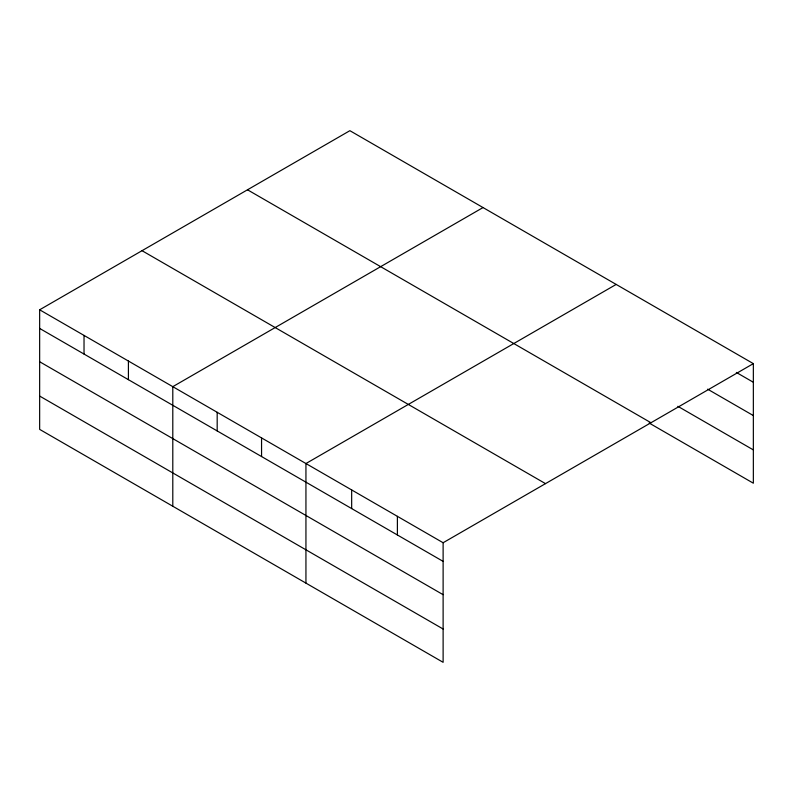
<?xml version="1.0" encoding="UTF-8"?>
<svg xmlns="http://www.w3.org/2000/svg" width="793" height="793" viewBox="0 0 793 793"><rect width="100%" height="100%" fill="white"/><g stroke="black" fill="none" stroke-linecap="round" stroke-linejoin="round"><path stroke-width="1.19" d="M39.65 309.795L443.118 542.739L443.118 662.314L39.65 429.37L39.65 309.795L349.882 130.686L753.35 363.63L753.35 483.205L649.14 423.036M483.026 207.558L172.795 386.667L172.795 506.241M616.171 284.429L305.939 463.538L305.939 583.113M443.118 542.739L753.35 363.63M736.34 372.442L753.35 382.266M707.624 389.175L753.35 415.572M677.846 406.303L753.35 449.899M247.505 189.795L650.974 422.738M142.026 250.687L545.495 483.631M39.65 328.431L443.118 561.375M39.65 361.737L443.118 594.681M39.65 396.064L443.118 629.008M397.392 516.332L397.392 534.968M351.666 489.935L351.666 508.571M261.561 437.914L261.561 456.55M217.183 412.291L217.183 430.926M128.416 361.043L128.416 379.678M84.028 335.419L84.028 354.055"/></g></svg>
